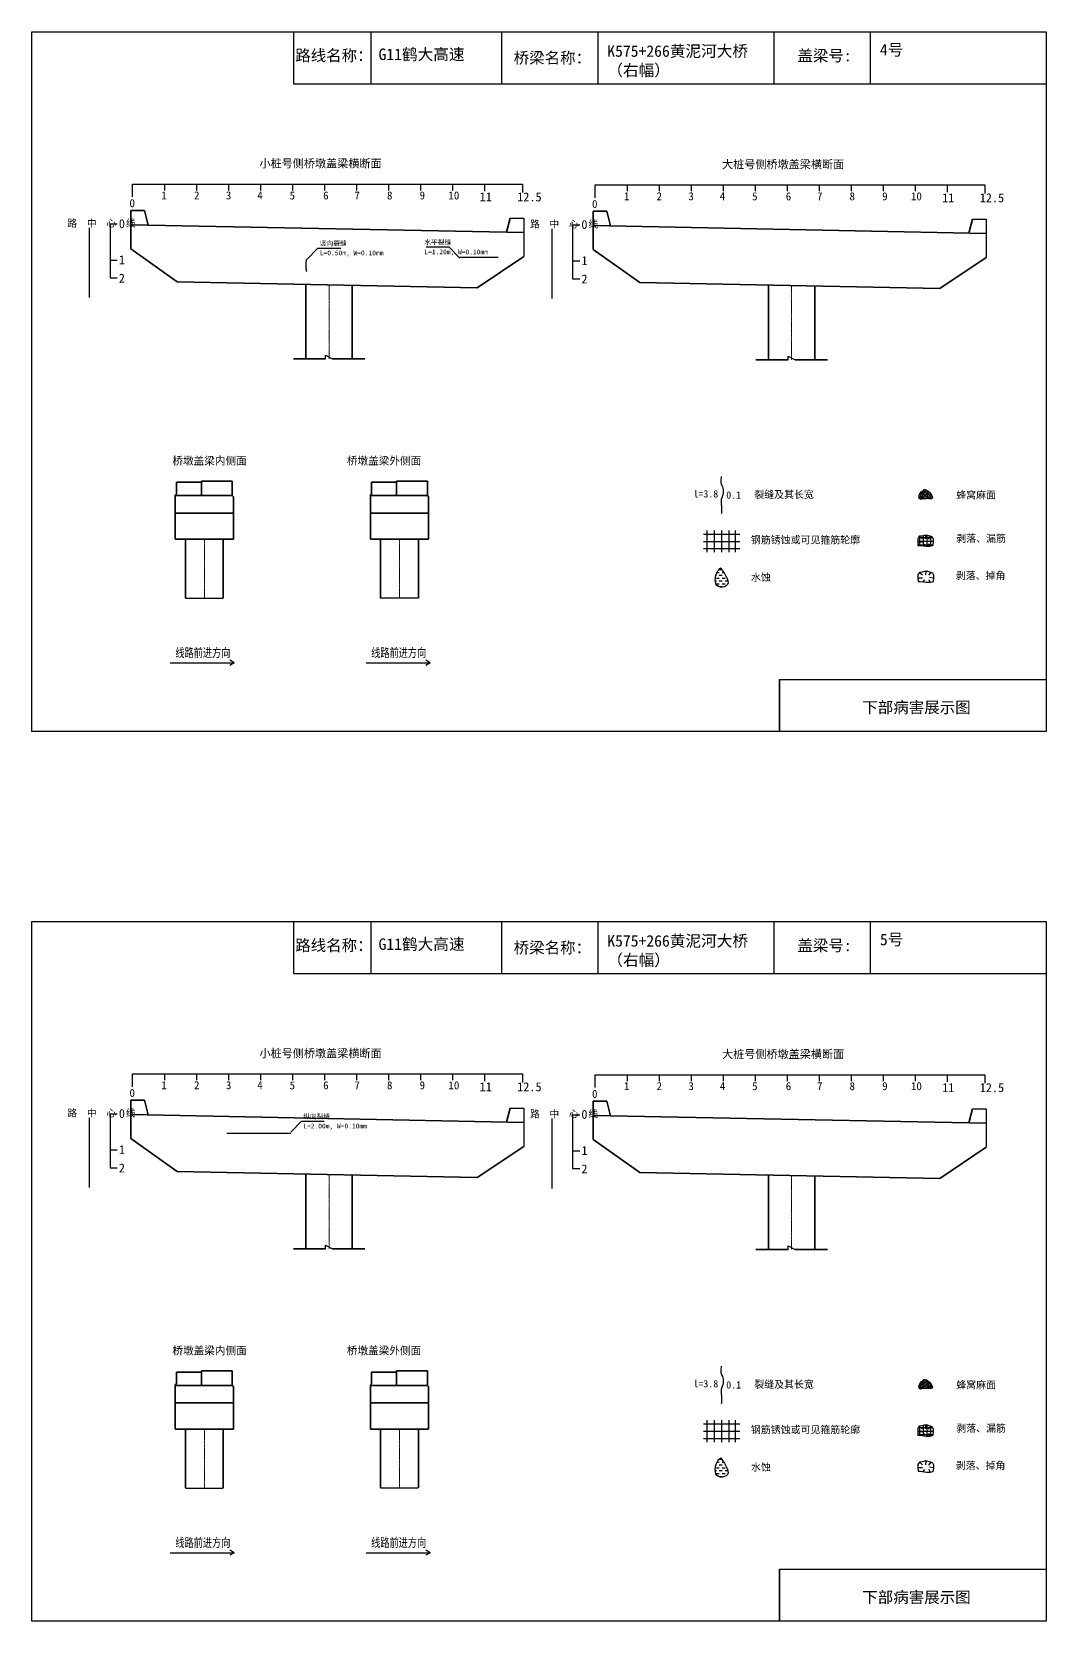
# Model space of a CAD drawing. Header units: millimetres. Extents: x 0 to 530, y -3255 to -99.
# Drawn here: x 0 to 530, y -1860 to -1029 of the extents above; entities that cross this region are included whole.
import ezdxf
from ezdxf.enums import TextEntityAlignment as Align

# ---------------------------------------------------------------- set-up
doc = ezdxf.new("R2010")
doc.units = ezdxf.units.MM
doc.linetypes.add('EBG_CENTER', pattern=[1.1, 0.8, -0.15, 0, -0.15])
doc.layers.add('Center', color=3, linetype='EBG_CENTER', lineweight=18)
doc.layers.add('中粗实线', color=4, linetype='Continuous', lineweight=35)
for name, color, linetype in [('加固措施', 7, 'Continuous'), ('图层1', 7, 'Continuous'), ('文字', 1, 'Continuous'), ('病害', 5, 'Continuous')]:
    doc.layers.add(name, color=color, linetype=linetype)
doc.styles.add('HAN', font='', dxfattribs={"width": 0.75})
doc.styles.get("Standard").update_dxf_attribs({"font": 'simsun.ttc', "height": 4.25})
doc.styles.get('HAN').set_extended_font_data('SimSun')
pattern_1 = [(0, (-3146.7425, -173.572), (0.45993196, 0.91986392), [0, -0.91986392])]
pattern_2 = [(0, (-5550.8623, -516.2597), (0.45993196, 0.91986392), [0, -0.91986392])]
pattern_3 = [(0, (-2589.7005, -131.6949), (1.49017954, 1.49017954), [1.4901795, -1.4901795])]

# ---------------------------------------------------------------- blocks, each defined once
blk = doc.blocks.new('88888')
for p, q in [((1243.215, -3599.279), (1245.415, -3599.279)), ((1245.415, -3599.279), (1245.261, -3599.19)), ((1245.415, -3599.279), (1245.261, -3599.367))]:
    blk.add_line(p, q)
at = {"layer": '文字', "color": 0, "style": 'HAN', "width": 0.75}
blk.add_text('线路前进方向', height=0.3, dxfattribs=at).set_placement((1244.335, -3599.082), align=Align.CENTER)
blk = doc.blocks.new('adfsd')
at = {"lineweight": -2, "ltscale": 0.5}
for p, q in [((1140.876, -3083.768), (1140.94, -3083.769)), ((1140.897, -3083.694), (1140.936, -3083.729)), ((1140.983, -3083.682), (1140.981, -3083.729)), ((1141.053, -3083.694), (1141.022, -3083.735)), ((1141.094, -3083.772), (1141.036, -3083.763)), ((1140.948, -3083.824), (1140.969, -3083.796)), ((1141.045, -3083.83), (1141.028, -3083.796))]:
    blk.add_line(p, q, dxfattribs=at)
blk.add_lwpolyline([(1141, -3083.682), (1140.967, -3083.682), (1140.934, -3083.69), (1140.897, -3083.694), (1140.876, -3083.727), (1140.876, -3083.768), (1140.88, -3083.818), (1140.905, -3083.818), (1140.991, -3083.83), (1141.045, -3083.83), (1141.078, -3083.822), (1141.09, -3083.814), (1141.094, -3083.772), (1141.094, -3083.735), (1141.078, -3083.707), (1141.053, -3083.694), (1141.033, -3083.69), (1141, -3083.678)], dxfattribs=at)

msp = doc.modelspace()

# ---------------------------------------------------------------- hatches: boundary and pattern name
at = {"layer": '加固措施', "lineweight": -2}
h = msp.add_hatch(dxfattribs=at)
h.set_pattern_fill('DOTS', scale=0.761211)
h.set_pattern_definition(pattern_1)
edge = h.paths.add_edge_path()
edge.add_spline(control_points=[(466.5, -1268.64), (465.37, -1269.42), (463.76, -1270.53), (463.58, -1274.62), (467.38, -1272.74), (472.55, -1274.21), (468.71, -1268.55), (466.63, -1268.64), (466.5, -1268.64)], knot_values=[0, 0, 0, 0, 5.205471, 7.397577, 12.944796, 16.169923, 23.88441, 24.400432, 24.400432, 24.400432, 24.400432], degree=3, periodic=0)
h = msp.add_hatch(dxfattribs=at)
h.set_pattern_fill('DASH', color=256, scale=0.68509)
h.set_pattern_definition(pattern_3)
edge = h.paths.add_edge_path()
edge.add_spline(control_points=[(360.1, -1309.58), (359.56, -1310.06), (357.02, -1312.31), (356.34, -1320.5), (366.54, -1319.05), (362.77, -1313.5), (360.1, -1309.58)], knot_values=[0, 0, 0, 0, 3.237042, 15.187225, 21.182779, 35.601669, 35.601669, 35.601669, 35.601669], degree=3, periodic=0)
h = msp.add_hatch(dxfattribs=at)
h.set_pattern_fill('DOTS', scale=0.761211)
h.set_pattern_definition(pattern_1)
edge = h.paths.add_edge_path()
edge.add_spline(control_points=[(466.5, -1733.64), (465.37, -1734.42), (463.76, -1735.53), (463.58, -1739.62), (467.38, -1737.74), (472.55, -1739.21), (468.71, -1733.55), (466.63, -1733.64), (466.5, -1733.64)], knot_values=[0, 0, 0, 0, 5.205471, 7.397577, 12.944796, 16.169923, 23.88441, 24.400432, 24.400432, 24.400432, 24.400432], degree=3, periodic=0)
h = msp.add_hatch(dxfattribs=at)
h.set_pattern_fill('DASH', color=256, scale=0.68509)
h.set_pattern_definition(pattern_3)
edge = h.paths.add_edge_path()
edge.add_spline(control_points=[(360.1, -1774.58), (359.56, -1775.06), (357.02, -1777.31), (356.34, -1785.5), (366.54, -1784.05), (362.77, -1778.5), (360.1, -1774.58)], knot_values=[0, 0, 0, 0, 3.237042, 15.187225, 21.182779, 35.601669, 35.601669, 35.601669, 35.601669], degree=3, periodic=0)
at = {"layer": '病害', "lineweight": -2}
h = msp.add_hatch(dxfattribs=at)
h.set_pattern_fill('DOTS', color=4, scale=0.761211, style=0)
h.set_pattern_definition(pattern_2)
edge = h.paths.add_edge_path()
edge.add_spline(control_points=[(466.5, -1268.64), (465.37, -1269.42), (463.76, -1270.53), (463.58, -1274.62), (467.38, -1272.74), (472.55, -1274.21), (468.71, -1268.55), (466.63, -1268.64), (466.5, -1268.64)], knot_values=[0, 0, 0, 0, 1.041094, 1.479515, 2.588959, 3.233985, 4.776882, 4.880086, 4.880086, 4.880086, 4.880086], degree=3, periodic=0)
h = msp.add_hatch(dxfattribs=at)
h.set_pattern_fill('DOTS', color=4, scale=0.761211, style=0)
h.set_pattern_definition(pattern_2)
edge = h.paths.add_edge_path()
edge.add_spline(control_points=[(466.5, -1733.64), (465.37, -1734.42), (463.76, -1735.53), (463.58, -1739.62), (467.38, -1737.74), (472.55, -1739.21), (468.71, -1733.55), (466.63, -1733.64), (466.5, -1733.64)], knot_values=[0, 0, 0, 0, 1.041094, 1.479515, 2.588959, 3.233985, 4.776882, 4.880086, 4.880086, 4.880086, 4.880086], degree=3, periodic=0)

# ---------------------------------------------------------------- linework, layer by layer
at = {"color": 0}
for p, q in [((0, -1029.41), (530.24, -1029.41)), ((0, -1395), (0, -1029.41)), ((136.78, -1029.41), (136.78, -1056.59)), ((245.6, -1029.41), (245.6, -1056.59)), ((387.92, -1029.41), (387.92, -1056.59)), ((438.18, -1029.47), (438.18, -1056.65)), ((530.24, -1029.41), (530.24, -1395)), ((136.78, -1056.59), (530.24, -1056.59)), ((52.68, -1115.67), (52.68, -1108.98)), ((52.68, -1108.98), (69.4, -1108.98)), ((69.4, -1108.98), (69.4, -1112.32)), ((69.4, -1108.98), (86.13, -1108.98)), ((86.13, -1108.98), (102.85, -1108.98)), ((86.13, -1108.98), (86.13, -1112.32)), ((102.85, -1108.98), (119.58, -1108.98)), ((102.85, -1108.98), (102.85, -1112.32)), ((119.58, -1108.98), (136.3, -1108.98)), ((119.58, -1108.98), (119.58, -1112.32)), ((136.3, -1108.98), (153.03, -1108.98)), ((136.3, -1108.98), (136.3, -1112.32)), ((153.03, -1108.98), (169.75, -1108.98)), ((153.03, -1108.98), (153.03, -1112.32)), ((169.75, -1108.98), (186.48, -1108.98)), ((169.75, -1108.98), (169.75, -1112.32)), ((186.48, -1108.98), (203.2, -1108.98)), ((186.48, -1108.98), (186.48, -1112.32)), ((186.48, -1108.98), (199.86, -1108.98)), ((203.2, -1108.98), (219.93, -1108.98)), ((203.2, -1108.98), (203.2, -1112.32)), ((203.2, -1108.98), (206.55, -1108.98)), ((219.93, -1108.98), (236.65, -1108.98)), ((219.93, -1108.98), (219.93, -1112.32)), ((236.66, -1109.02), (236.66, -1112.77)), ((294.45, -1116.12), (294.45, -1109.43)), ((294.45, -1109.43), (311.17, -1109.43)), ((311.17, -1109.43), (311.17, -1112.77)), ((311.17, -1109.43), (327.9, -1109.43)), ((327.9, -1109.43), (344.62, -1109.43)), ((327.9, -1109.43), (327.9, -1112.77)), ((344.62, -1109.43), (361.35, -1109.43)), ((344.62, -1109.43), (344.62, -1112.77)), ((361.35, -1109.43), (378.07, -1109.43)), ((361.35, -1109.43), (361.35, -1112.77)), ((378.07, -1109.43), (394.8, -1109.43)), ((378.07, -1109.43), (378.07, -1112.77)), ((394.8, -1109.43), (411.52, -1109.43)), ((394.8, -1109.43), (394.8, -1112.77)), ((411.52, -1109.43), (428.25, -1109.43)), ((411.52, -1109.43), (411.52, -1112.77)), ((428.25, -1109.43), (444.97, -1109.43)), ((428.25, -1109.43), (428.25, -1112.77)), ((428.25, -1109.43), (441.63, -1109.43)), ((444.97, -1109.43), (461.7, -1109.43)), ((444.97, -1109.43), (444.97, -1112.77)), ((444.97, -1109.43), (448.32, -1109.43)), ((461.7, -1109.43), (478.42, -1109.43)), ((461.7, -1109.43), (461.7, -1112.77)), ((478.43, -1109.47), (478.43, -1113.22)), ((44.63, -1130.02), (40.9, -1130.02)), ((40.9, -1130.02), (40.9, -1158.03)), ((286.4, -1130.47), (282.67, -1130.47)), ((282.67, -1130.47), (282.67, -1158.48)), ((40.9, -1148.69), (44.63, -1148.69)), ((282.67, -1149.14), (286.4, -1149.14)), ((40.9, -1158.03), (44.63, -1158.03)), ((282.67, -1158.48), (286.4, -1158.48)), ((153.53, -1200.32), (153.53, -1198.45)), ((395.3, -1200.77), (395.3, -1198.9)), ((390.91, -1395), (390.91, -1367.82)), ((390.91, -1367.82), (530.24, -1367.82)), ((530.24, -1395), (0, -1395)), ((0, -1494.41), (530.24, -1494.41)), ((0, -1860), (0, -1494.41)), ((136.78, -1494.41), (136.78, -1521.59)), ((245.6, -1494.41), (245.6, -1521.59)), ((387.92, -1494.41), (387.92, -1521.59)), ((438.18, -1494.47), (438.18, -1521.65)), ((530.24, -1494.41), (530.24, -1860)), ((136.78, -1521.59), (530.24, -1521.59)), ((52.68, -1580.67), (52.68, -1573.98)), ((52.68, -1573.98), (69.4, -1573.98)), ((69.4, -1573.98), (69.4, -1577.32)), ((69.4, -1573.98), (86.13, -1573.98)), ((86.13, -1573.98), (102.85, -1573.98)), ((86.13, -1573.98), (86.13, -1577.32)), ((102.85, -1573.98), (119.58, -1573.98)), ((102.85, -1573.98), (102.85, -1577.32)), ((119.58, -1573.98), (136.3, -1573.98)), ((119.58, -1573.98), (119.58, -1577.32)), ((136.3, -1573.98), (153.03, -1573.98)), ((136.3, -1573.98), (136.3, -1577.32)), ((153.03, -1573.98), (169.75, -1573.98)), ((153.03, -1573.98), (153.03, -1577.32)), ((169.75, -1573.98), (186.48, -1573.98)), ((169.75, -1573.98), (169.75, -1577.32)), ((186.48, -1573.98), (203.2, -1573.98)), ((186.48, -1573.98), (186.48, -1577.32)), ((186.48, -1573.98), (199.86, -1573.98)), ((203.2, -1573.98), (219.93, -1573.98)), ((203.2, -1573.98), (203.2, -1577.32)), ((203.2, -1573.98), (206.55, -1573.98)), ((219.93, -1573.98), (236.65, -1573.98)), ((219.93, -1573.98), (219.93, -1577.32)), ((236.66, -1574.02), (236.66, -1577.77)), ((294.45, -1581.12), (294.45, -1574.43)), ((294.45, -1574.43), (311.17, -1574.43)), ((311.17, -1574.43), (311.17, -1577.77)), ((311.17, -1574.43), (327.9, -1574.43)), ((327.9, -1574.43), (344.62, -1574.43)), ((327.9, -1574.43), (327.9, -1577.77)), ((344.62, -1574.43), (361.35, -1574.43)), ((344.62, -1574.43), (344.62, -1577.77)), ((361.35, -1574.43), (378.07, -1574.43)), ((361.35, -1574.43), (361.35, -1577.77)), ((378.07, -1574.43), (394.8, -1574.43)), ((378.07, -1574.43), (378.07, -1577.77)), ((394.8, -1574.43), (411.52, -1574.43)), ((394.8, -1574.43), (394.8, -1577.77)), ((411.52, -1574.43), (428.25, -1574.43)), ((411.52, -1574.43), (411.52, -1577.77)), ((428.25, -1574.43), (444.97, -1574.43)), ((428.25, -1574.43), (428.25, -1577.77)), ((428.25, -1574.43), (441.63, -1574.43)), ((444.97, -1574.43), (461.7, -1574.43)), ((444.97, -1574.43), (444.97, -1577.77)), ((444.97, -1574.43), (448.32, -1574.43)), ((461.7, -1574.43), (478.42, -1574.43)), ((461.7, -1574.43), (461.7, -1577.77)), ((478.43, -1574.47), (478.43, -1578.22)), ((44.63, -1595.02), (40.9, -1595.02)), ((40.9, -1595.02), (40.9, -1623.03)), ((286.4, -1595.47), (282.67, -1595.47)), ((282.67, -1595.47), (282.67, -1623.48)), ((40.9, -1613.69), (44.63, -1613.69)), ((282.67, -1614.14), (286.4, -1614.14)), ((40.9, -1623.03), (44.63, -1623.03)), ((282.67, -1623.48), (286.4, -1623.48)), ((153.53, -1665.32), (153.53, -1663.45)), ((395.3, -1665.77), (395.3, -1663.9)), ((390.91, -1860), (390.91, -1832.82)), ((390.91, -1832.82), (530.24, -1832.82)), ((530.24, -1860), (0, -1860))]:
    msp.add_line(p, q, dxfattribs=at)
for p, q in [((236.66, -1109.02), (256.44, -1109.02)), ((256.44, -1109.02), (256.44, -1113.43)), ((478.43, -1109.47), (498.21, -1109.47)), ((498.21, -1109.47), (498.21, -1113.88)), ((249.97, -1126.88), (257.12, -1126.88)), ((257.12, -1126.88), (257.12, -1134.35)), ((491.74, -1127.33), (498.89, -1127.33)), ((498.89, -1127.33), (498.89, -1134.8)), ((257.12, -1134.35), (257.12, -1146.86)), ((498.89, -1134.8), (498.89, -1147.31)), ((153.53, -1198.45), (157.26, -1200.32)), ((395.3, -1198.9), (399.03, -1200.77)), ((80.29, -1325.42), (100.06, -1325.42)), ((182.26, -1325.24), (202.03, -1325.24)), ((236.66, -1574.02), (256.44, -1574.02)), ((256.44, -1574.02), (256.44, -1578.43)), ((478.43, -1574.47), (498.21, -1574.47)), ((498.21, -1574.47), (498.21, -1578.88)), ((249.97, -1591.88), (257.12, -1591.88)), ((257.12, -1591.88), (257.12, -1599.35)), ((491.74, -1592.33), (498.89, -1592.33)), ((498.89, -1592.33), (498.89, -1599.8)), ((257.12, -1599.35), (257.12, -1611.86)), ((498.89, -1599.8), (498.89, -1612.31)), ((153.53, -1663.45), (157.26, -1665.32)), ((395.3, -1663.9), (399.03, -1665.77)), ((80.29, -1790.42), (100.06, -1790.42)), ((182.26, -1790.24), (202.03, -1790.24))]:
    msp.add_line(p, q)
at = {"color": 1}
for p, q in [((29.99, -1131.91), (29.99, -1168.35)), ((271.76, -1132.36), (271.76, -1168.8)), ((351.03, -1291.88), (370.06, -1291.88)), ((351.03, -1295.69), (370.06, -1295.69)), ((352.93, -1289.98), (352.93, -1301.4)), ((356.74, -1289.98), (356.74, -1301.4)), ((360.55, -1289.98), (360.55, -1301.4)), ((364.35, -1289.98), (364.35, -1301.4)), ((367.61, -1289.95), (367.61, -1301.37)), ((463.06, -1295.61), (471.36, -1295.61)), ((463.45, -1293.7), (470.83, -1293.7)), ((463.98, -1293.06), (463.98, -1297.77)), ((465.89, -1292.75), (465.89, -1298.01)), ((467.79, -1292.75), (467.79, -1298.24)), ((469.69, -1293.05), (469.69, -1298.18)), ((351.03, -1299.5), (370.06, -1299.5)), ((463.2, -1297.51), (471.21, -1297.51)), ((29.99, -1596.91), (29.99, -1633.35)), ((271.76, -1597.36), (271.76, -1633.8)), ((351.03, -1756.88), (370.06, -1756.88)), ((351.03, -1760.69), (370.06, -1760.69)), ((352.93, -1754.98), (352.93, -1766.4)), ((356.74, -1754.98), (356.74, -1766.4)), ((360.55, -1754.98), (360.55, -1766.4)), ((364.35, -1754.98), (364.35, -1766.4)), ((367.61, -1754.95), (367.61, -1766.37)), ((463.06, -1760.61), (471.36, -1760.61)), ((463.45, -1758.7), (470.83, -1758.7)), ((463.98, -1758.06), (463.98, -1762.77)), ((465.89, -1757.75), (465.89, -1763.01)), ((467.79, -1757.75), (467.79, -1763.24)), ((469.69, -1758.05), (469.69, -1763.18)), ((351.03, -1764.5), (370.06, -1764.5)), ((463.2, -1762.51), (471.21, -1762.51))]:
    msp.add_line(p, q, dxfattribs=at)
at = {"color": 7}
for p, q in [((223.76, -1147.17), (243.79, -1147.17)), ((101.96, -1604.96), (135.35, -1604.96))]:
    msp.add_line(p, q, dxfattribs=at)
at = {"color": 0}
for points in [[(0, -1029.41), (530.24, -1029.41), (530.24, -1395), (0, -1395)], [(0, -1494.41), (530.24, -1494.41), (530.24, -1860), (0, -1860)]]:
    msp.add_lwpolyline(points, dxfattribs=at)
at = {"color": 7}
for points in [[(144.01, -1148.2), (149.56, -1142.45), (161.56, -1142.45)], [(223.76, -1147.67), (218.2, -1141.92), (206.2, -1141.92)], [(143.51, -1148.2), (143.48, -1148.4), (143.45, -1148.6), (143.42, -1148.8), (143.39, -1149), (143.36, -1149.2), (143.34, -1149.4), (143.31, -1149.6), (143.29, -1149.8), (143.27, -1150), (143.25, -1150.2), (143.24, -1150.4), (143.23, -1150.6), (143.22, -1150.8), (143.21, -1151), (143.21, -1151.2), (143.21, -1151.4), (143.21, -1151.6), (143.21, -1151.8), (143.22, -1152), (143.23, -1152.2), (143.25, -1152.4), (143.26, -1152.6), (143.28, -1152.8), (143.3, -1153), (143.33, -1153.2), (143.35, -1153.4), (143.38, -1153.6), (143.41, -1153.8), (143.44, -1154), (143.46, -1154.2), (143.49, -1154.4), (143.52, -1154.6)], [(135.35, -1604.46), (140.91, -1598.71), (152.91, -1598.71)]]:
    msp.add_lwpolyline(points, dxfattribs=at)
at = {"lineweight": -2}
for points in [[(466.5, -1268.64), (465.37, -1269.42), (463.76, -1270.53), (463.58, -1274.62), (467.38, -1272.74), (472.55, -1274.21), (468.71, -1268.55), (466.63, -1268.64), (466.5, -1268.64)], [(466.5, -1733.64), (465.37, -1734.42), (463.76, -1735.53), (463.58, -1739.62), (467.38, -1737.74), (472.55, -1739.21), (468.71, -1733.55), (466.63, -1733.64), (466.5, -1733.64)]]:
    msp.add_open_spline(points, degree=3, knots=[0, 0, 0, 0, 3.962461, 5.631115, 9.853718, 12.30872, 18.18107, 18.573871, 18.573871, 18.573871, 18.573871], dxfattribs=at)
at = {"layer": 'Center', "color": 1}
for p, q in [((155.39, -1161.83), (155.39, -1200.32)), ((397.17, -1162.28), (397.17, -1200.77)), ((90.2, -1294.62), (90.2, -1325.3)), ((192.2, -1294.62), (192.2, -1325.3)), ((155.39, -1626.83), (155.39, -1665.32)), ((397.17, -1627.28), (397.17, -1665.77)), ((90.2, -1759.62), (90.2, -1790.3)), ((192.2, -1759.62), (192.2, -1790.3))]:
    msp.add_line(p, q, dxfattribs=at)
at = {"layer": '中粗实线', "color": 0}
for p, q in [((51.73, -1130.24), (51.73, -1122.77)), ((51.73, -1122.77), (58.88, -1122.77)), ((58.88, -1122.77), (60.75, -1130.42)), ((249.97, -1126.88), (248.1, -1134.17)), ((293.5, -1130.69), (293.5, -1123.22)), ((293.5, -1123.22), (300.65, -1123.22)), ((300.65, -1123.22), (302.52, -1130.87)), ((491.74, -1127.33), (489.87, -1134.62)), ((51.73, -1130.24), (51.73, -1142.75)), ((257.12, -1134.35), (51.73, -1130.24)), ((293.5, -1130.69), (293.5, -1143.2)), ((498.89, -1134.8), (293.5, -1130.69)), ((51.73, -1142.75), (76, -1160.04)), ((293.5, -1143.2), (317.77, -1160.49)), ((232.85, -1163.17), (257.12, -1146.86)), ((474.62, -1163.63), (498.89, -1147.31)), ((232.85, -1163.17), (76, -1160.04)), ((143.26, -1161.58), (143.26, -1200.32)), ((167.53, -1162.07), (167.53, -1200.32)), ((474.62, -1163.63), (317.77, -1160.49)), ((385.03, -1162.03), (385.03, -1200.77)), ((409.3, -1162.52), (409.3, -1200.77)), ((153.53, -1200.32), (136.72, -1200.32)), ((174.07, -1200.32), (157.26, -1200.32)), ((395.3, -1200.77), (378.49, -1200.77)), ((415.84, -1200.77), (399.03, -1200.77)), ((75.58, -1264.78), (88.68, -1264.78)), ((75.58, -1264.78), (75.58, -1270.87)), ((88.68, -1264.17), (104.82, -1264.17)), ((88.68, -1264.17), (88.68, -1271.79)), ((104.82, -1264.17), (104.82, -1271.79)), ((177.59, -1264.78), (190.68, -1264.78)), ((177.59, -1264.78), (177.59, -1270.87)), ((190.68, -1264.17), (206.82, -1264.17)), ((190.68, -1264.17), (190.68, -1271.79)), ((206.82, -1264.17), (206.82, -1271.79)), ((75.58, -1270.87), (74.98, -1271.48)), ((74.98, -1294.62), (74.98, -1271.48)), ((74.98, -1271.79), (104.82, -1271.79)), ((104.82, -1271.79), (105.42, -1272.4)), ((105.42, -1294.62), (105.42, -1272.4)), ((177.59, -1270.87), (176.98, -1271.48)), ((176.98, -1294.62), (176.98, -1271.48)), ((176.98, -1271.79), (206.82, -1271.79)), ((206.82, -1271.79), (207.43, -1272.4)), ((207.43, -1294.62), (207.43, -1272.4)), ((74.98, -1280.92), (105.42, -1280.92)), ((176.98, -1280.92), (207.43, -1280.92)), ((74.98, -1294.62), (105.42, -1294.62)), ((80.3, -1294.62), (80.3, -1325.3)), ((100.1, -1294.62), (100.1, -1325.3)), ((176.98, -1294.62), (207.43, -1294.62)), ((182.31, -1294.62), (182.31, -1325.3)), ((202.1, -1294.62), (202.1, -1325.3)), ((51.73, -1595.24), (51.73, -1587.77)), ((51.73, -1587.77), (58.88, -1587.77)), ((58.88, -1587.77), (60.75, -1595.42)), ((249.97, -1591.88), (248.1, -1599.17)), ((293.5, -1595.69), (293.5, -1588.22)), ((293.5, -1588.22), (300.65, -1588.22)), ((300.65, -1588.22), (302.52, -1595.87)), ((491.74, -1592.33), (489.87, -1599.62)), ((51.73, -1595.24), (51.73, -1607.75)), ((257.12, -1599.35), (51.73, -1595.24)), ((293.5, -1595.69), (293.5, -1608.2)), ((498.89, -1599.8), (293.5, -1595.69)), ((51.73, -1607.75), (76, -1625.04)), ((293.5, -1608.2), (317.77, -1625.49)), ((232.85, -1628.17), (257.12, -1611.86)), ((474.62, -1628.63), (498.89, -1612.31)), ((232.85, -1628.17), (76, -1625.04)), ((143.26, -1626.58), (143.26, -1665.32)), ((167.53, -1627.07), (167.53, -1665.32)), ((474.62, -1628.63), (317.77, -1625.49)), ((385.03, -1627.03), (385.03, -1665.77)), ((409.3, -1627.52), (409.3, -1665.77)), ((153.53, -1665.32), (136.72, -1665.32)), ((174.07, -1665.32), (157.26, -1665.32)), ((395.3, -1665.77), (378.49, -1665.77)), ((415.84, -1665.77), (399.03, -1665.77)), ((75.58, -1735.87), (74.98, -1736.48)), ((75.58, -1729.78), (88.68, -1729.78)), ((75.58, -1729.78), (75.58, -1735.87)), ((88.68, -1729.17), (104.82, -1729.17)), ((88.68, -1729.17), (88.68, -1736.79)), ((104.82, -1729.17), (104.82, -1736.79)), ((177.59, -1735.87), (176.98, -1736.48)), ((177.59, -1729.78), (190.68, -1729.78)), ((177.59, -1729.78), (177.59, -1735.87)), ((190.68, -1729.17), (206.82, -1729.17)), ((190.68, -1729.17), (190.68, -1736.79)), ((206.82, -1729.17), (206.82, -1736.79)), ((74.98, -1759.62), (74.98, -1736.48)), ((74.98, -1736.79), (104.82, -1736.79)), ((104.82, -1736.79), (105.42, -1737.4)), ((105.42, -1759.62), (105.42, -1737.4)), ((176.98, -1759.62), (176.98, -1736.48)), ((176.98, -1736.79), (206.82, -1736.79)), ((206.82, -1736.79), (207.43, -1737.4)), ((207.43, -1759.62), (207.43, -1737.4)), ((74.98, -1745.92), (105.42, -1745.92)), ((176.98, -1745.92), (207.43, -1745.92)), ((74.98, -1759.62), (105.42, -1759.62)), ((80.3, -1759.62), (80.3, -1790.3)), ((100.1, -1759.62), (100.1, -1790.3)), ((176.98, -1759.62), (207.43, -1759.62)), ((182.31, -1759.62), (182.31, -1790.3)), ((202.1, -1759.62), (202.1, -1790.3))]:
    msp.add_line(p, q, dxfattribs=at)
at = {"layer": '加固措施', "lineweight": -2}
for points in [[(360.1, -1309.58), (359.56, -1310.06), (357.02, -1312.31), (356.34, -1320.5), (366.54, -1319.05), (362.77, -1313.5), (360.1, -1309.58)], [(360.1, -1774.58), (359.56, -1775.06), (357.02, -1777.31), (356.34, -1785.5), (366.54, -1784.05), (362.77, -1778.5), (360.1, -1774.58)]]:
    msp.add_open_spline(points, degree=3, knots=[0, 0, 0, 0, 2.217654, 10.404596, 14.512083, 24.390306, 24.390306, 24.390306, 24.390306], dxfattribs=at)
at = {"layer": '图层1', "lineweight": -2}
for points in [[(360.38, -1261.74), (360.34, -1261.98), (360.29, -1262.21), (360.18, -1262.91), (360.12, -1263.35), (360.09, -1263.97), (360.09, -1264.17), (360.12, -1264.48), (360.13, -1264.6), (360.17, -1264.83), (360.2, -1264.94), (360.3, -1265.36), (360.42, -1265.68), (360.69, -1266.39), (360.85, -1266.77), (361.15, -1267.6), (361.29, -1268.05), (361.43, -1268.83), (361.46, -1269.13), (361.47, -1269.73), (361.44, -1270.02), (361.37, -1270.57), (361.31, -1270.84), (361.19, -1271.35), (361.12, -1271.59), (360.93, -1272.2), (360.8, -1272.55), (360.59, -1273.21), (360.49, -1273.52), (360.39, -1273.94), (360.36, -1274.08), (360.33, -1274.31), (360.31, -1274.41), (360.3, -1274.63), (360.29, -1274.75), (360.28, -1275.16), (360.3, -1275.48), (360.35, -1276.17), (360.39, -1276.54), (360.46, -1277.18), (360.48, -1277.44), (360.52, -1277.95), (360.53, -1278.18), (360.54, -1278.64), (360.54, -1278.87), (360.53, -1279.54), (360.5, -1279.98), (360.45, -1280.74), (360.42, -1281.06), (360.4, -1281.38)], [(360.38, -1726.74), (360.34, -1726.98), (360.29, -1727.21), (360.18, -1727.91), (360.12, -1728.35), (360.09, -1728.97), (360.09, -1729.17), (360.12, -1729.48), (360.13, -1729.6), (360.17, -1729.83), (360.2, -1729.94), (360.3, -1730.36), (360.42, -1730.68), (360.69, -1731.39), (360.85, -1731.77), (361.15, -1732.6), (361.29, -1733.05), (361.43, -1733.83), (361.46, -1734.13), (361.47, -1734.73), (361.44, -1735.02), (361.37, -1735.57), (361.31, -1735.84), (361.19, -1736.35), (361.12, -1736.59), (360.93, -1737.2), (360.8, -1737.55), (360.59, -1738.21), (360.49, -1738.52), (360.39, -1738.94), (360.36, -1739.08), (360.33, -1739.31), (360.31, -1739.41), (360.3, -1739.63), (360.29, -1739.75), (360.28, -1740.16), (360.3, -1740.48), (360.35, -1741.17), (360.39, -1741.54), (360.46, -1742.18), (360.48, -1742.44), (360.52, -1742.95), (360.53, -1743.18), (360.54, -1743.64), (360.54, -1743.87), (360.53, -1744.54), (360.5, -1744.98), (360.45, -1745.74), (360.42, -1746.06), (360.4, -1746.38)]]:
    msp.add_open_spline(points, degree=3, knots=[0, 0, 0, 0, 0.93103, 0.93103, 2.904338, 2.904338, 3.933552, 3.933552, 4.598026, 4.598026, 5.2625, 5.2625, 6.799065, 6.799065, 8.335629, 8.335629, 9.872194, 9.872194, 10.744529, 10.744529, 11.616864, 11.616864, 12.4892, 12.4892, 13.361535, 13.361535, 14.755665, 14.755665, 16.149795, 16.149795, 16.835641, 16.835641, 17.410365, 17.410365, 17.98509, 17.98509, 19.45733, 19.45733, 20.929571, 20.929571, 21.910052, 21.910052, 22.722819, 22.722819, 23.535585, 23.535585, 25.161117, 25.161117, 26.428502, 26.428502, 26.428502, 26.428502], dxfattribs=at)
at = {"layer": '病害', "color": 5}
for p, q in [((136.78, -1029.41), (136.78, -1056.59)), ((245.6, -1029.41), (245.6, -1056.59)), ((387.92, -1029.41), (387.92, -1056.59)), ((530.24, -1029.41), (530.24, -1056.59)), ((136.78, -1056.59), (387.36, -1056.59)), ((387.36, -1056.59), (530.24, -1056.59)), ((390.91, -1367.82), (530.24, -1367.82)), ((390.91, -1367.82), (390.91, -1395)), ((530.24, -1367.82), (530.24, -1395)), ((136.78, -1494.41), (136.78, -1521.59)), ((245.6, -1494.41), (245.6, -1521.59)), ((387.92, -1494.41), (387.92, -1521.59)), ((530.24, -1494.41), (530.24, -1521.59)), ((136.78, -1521.59), (387.36, -1521.59)), ((387.36, -1521.59), (530.24, -1521.59)), ((390.91, -1832.82), (530.24, -1832.82)), ((390.91, -1832.82), (390.91, -1860)), ((530.24, -1832.82), (530.24, -1860))]:
    msp.add_line(p, q, dxfattribs=at)
at = {"layer": '病害', "color": 0}
for p, q in [((177.19, -1029.41), (177.19, -1056.59)), ((295.85, -1029.41), (295.85, -1056.59)), ((177.19, -1494.41), (177.19, -1521.59)), ((295.85, -1494.41), (295.85, -1521.59))]:
    msp.add_line(p, q, dxfattribs=at)

# ---------------------------------------------------------------- block references
for name, p, xscale, yscale, zscale in [('adfsd', (-42959.3, 116073.99), 38.06053851010397, 38.06053851010397, 38.06053851010397), ('adfsd', (-42959.14, 116055.16), 38.06053851010397, 38.06053851010397, 38.06053851010397), ('88888', (-18854.61, 53436.98), 15.22421540404159, 15.22421540404159, 15.22421540404159), ('88888', (-18752.24, 53436.98), 15.22421540404159, 15.22421540404159, 15.22421540404159), ('adfsd', (-42959.3, 115608.99), 38.06053851010397, 38.06053851010397, 38.06053851010397), ('adfsd', (-42959.14, 115590.16), 38.06053851010397, 38.06053851010397, 38.06053851010397), ('88888', (-18854.61, 52971.98), 15.22421540404159, 15.22421540404159, 15.22421540404159), ('88888', (-18752.24, 52971.98), 15.22421540404159, 15.22421540404159, 15.22421540404159)]:
    msp.add_blockref(name, p, dxfattribs=dict(xscale=xscale, yscale=yscale, zscale=zscale))

# ---------------------------------------------------------------- texts
for s, height, p in [('1', 4.18, (67.77, -1116.99)), ('2', 4.18, (84.8, -1116.99)), ('3', 4.18, (101.45, -1116.99)), ('4', 4.18, (117.86, -1116.99)), ('5', 4.18, (134.76, -1117.03)), ('6', 4.18, (152.32, -1117.03)), ('7', 4.18, (168.66, -1117.03)), ('8', 4.18, (185.67, -1117.03)), ('9', 4.18, (202.72, -1117.03)), ('10', 4.181, (217.78, -1117.03)), ('0', 4.18, (51.06, -1121.05)), ('11', 4.693, (234.1, -1118.06)), ('12.5', 4.693, (253.71, -1118.06)), ('0', 4.18, (292.83, -1121.5)), ('1', 4.18, (309.54, -1117.44)), ('2', 4.18, (326.57, -1117.44)), ('3', 4.18, (343.22, -1117.44)), ('4', 4.18, (359.63, -1117.44)), ('5', 4.18, (376.53, -1117.48)), ('6', 4.18, (394.09, -1117.48)), ('7', 4.18, (410.44, -1117.48)), ('8', 4.18, (427.44, -1117.48)), ('9', 4.18, (444.49, -1117.48)), ('10', 4.181, (459.55, -1117.48)), ('11', 4.693, (475.87, -1118.51)), ('12.5', 4.693, (495.48, -1118.51)), ('路  中  心  线', 3.734, (18.64, -1131.31)), ('0', 4.67, (45.51, -1132.02)), ('路  中  心  线', 3.734, (260.41, -1131.76)), ('0', 4.67, (287.28, -1132.47)), ('1', 4.67, (45.51, -1150.91)), ('1', 4.67, (287.28, -1151.36)), ('2', 4.67, (45.51, -1160.5)), ('2', 4.67, (287.28, -1160.95)), ('1', 4.18, (67.77, -1581.99)), ('2', 4.18, (84.8, -1581.99)), ('3', 4.18, (101.45, -1581.99)), ('4', 4.18, (117.86, -1581.99)), ('5', 4.18, (134.76, -1582.03)), ('6', 4.18, (152.32, -1582.03)), ('7', 4.18, (168.66, -1582.03)), ('8', 4.18, (185.67, -1582.03)), ('9', 4.18, (202.72, -1582.03)), ('10', 4.181, (217.78, -1582.03)), ('0', 4.18, (51.06, -1586.05)), ('11', 4.693, (234.1, -1583.06)), ('12.5', 4.693, (253.71, -1583.06)), ('0', 4.18, (292.83, -1586.5)), ('1', 4.18, (309.54, -1582.44)), ('2', 4.18, (326.57, -1582.44)), ('3', 4.18, (343.22, -1582.44)), ('4', 4.18, (359.63, -1582.44)), ('5', 4.18, (376.53, -1582.48)), ('6', 4.18, (394.09, -1582.48)), ('7', 4.18, (410.44, -1582.48)), ('8', 4.18, (427.44, -1582.48)), ('9', 4.18, (444.49, -1582.48)), ('10', 4.181, (459.55, -1582.48)), ('11', 4.693, (475.87, -1583.51)), ('12.5', 4.693, (495.48, -1583.51)), ('路  中  心  线', 3.734, (18.64, -1596.31)), ('0', 4.67, (45.51, -1597.02)), ('路  中  心  线', 3.734, (260.41, -1596.76)), ('0', 4.67, (287.28, -1597.47)), ('1', 4.67, (45.51, -1615.91)), ('1', 4.67, (287.28, -1616.36)), ('2', 4.67, (45.51, -1625.5)), ('2', 4.67, (287.28, -1625.95))]:
    msp.add_text(s, height=height).set_placement(p)
at = {"color": 7}
for s, p in [('水平裂缝', (205.2, -1140.67)), ('竖向裂缝', (150.56, -1141.2)), ('L=0.50m, W=0.10mm', (150.56, -1146.2)), ('L=1.20m, W=0.10mm', (205.2, -1145.67)), ('纵向裂缝', (141.91, -1597.46)), ('L=2.00m, W=0.10mm', (141.91, -1602.46))]:
    msp.add_text(s, height=2.5, dxfattribs=at).set_placement(p)
at = {"char_height": 6, "attachment_point": 1}
for s, insert, width in [('{\\fSimSun|b0|i0|c134|p2;\\C7;G11鹤大高速}', (181.23, -1038.17), 62.0827), ('K575+266黄泥河大桥（右幅）', (300.82, -1036.48), 84.4751), ('4号', (443.31, -1035.77), 78.5613), ('{\\fSimSun|b0|i0|c134|p2;\\C7;G11鹤大高速}', (181.23, -1503.17), 62.0827), ('K575+266黄泥河大桥（右幅）', (300.82, -1501.48), 84.4751), ('5号', (443.31, -1500.77), 78.5613)]:
    msp.add_mtext(s, dxfattribs=dict(at, insert=insert, width=width))
at = {"layer": '图层1'}
for s, p in [('路线名称：', (137.7, -1044.75)), ('盖梁号:', (400.2, -1044.84)), ('桥梁名称：', (251.89, -1046)), ('下部病害展示图', (434.11, -1385.42)), ('路线名称：', (137.7, -1509.75)), ('盖梁号:', (400.2, -1509.84)), ('桥梁名称：', (251.89, -1511)), ('下部病害展示图', (434.11, -1850.42))]:
    msp.add_text(s, height=5.93, dxfattribs=at).set_placement(p)
at = {"layer": '图层1', "attachment_point": 1}
for s, insert, char_height in [('l=3.8', (345.86, -1268.97), 3.806), ('0.1', (362.99, -1269.6), 3.806), ('裂缝及其长宽', (377.65, -1269.32), 3.806), ('蜂窝麻面', (483.22, -1269.56), 3.806), ('钢筋锈蚀或可见箍筋轮廓', (375.86, -1293.02), 3.8061), ('剥落、漏筋', (483.22, -1292.26), 3.806), ('水蚀', (375.93, -1312.58), 3.806), ('剥落、掉角', (482.98, -1311.71), 3.806), ('l=3.8', (345.86, -1733.97), 3.806), ('0.1', (362.99, -1734.6), 3.806), ('裂缝及其长宽', (377.65, -1734.32), 3.806), ('蜂窝麻面', (483.22, -1734.56), 3.806), ('钢筋锈蚀或可见箍筋轮廓', (375.86, -1758.02), 3.8061), ('剥落、漏筋', (483.22, -1757.26), 3.806), ('水蚀', (375.93, -1777.58), 3.806), ('剥落、掉角', (482.98, -1776.71), 3.806)]:
    msp.add_mtext(s, dxfattribs=dict(at, insert=insert, char_height=char_height))
at = {"layer": '文字', "color": 0}
for s, height, p in [('小桩号侧桥墩盖梁横断面', 4.2544, (119.03, -1100.36)), ('大桩号侧桥墩盖梁横断面', 4.2544, (360.8, -1100.81)), ('桥墩盖梁内侧面', 4.069, (73.5, -1255.61)), ('桥墩盖梁外侧面', 4.069, (164.7, -1255.61)), ('小桩号侧桥墩盖梁横断面', 4.2544, (119.03, -1565.36)), ('大桩号侧桥墩盖梁横断面', 4.2544, (360.8, -1565.81)), ('桥墩盖梁内侧面', 4.069, (73.5, -1720.61)), ('桥墩盖梁外侧面', 4.069, (164.7, -1720.61))]:
    msp.add_text(s, height=height, dxfattribs=at).set_placement(p)

doc.saveas('drawing.dxf')
